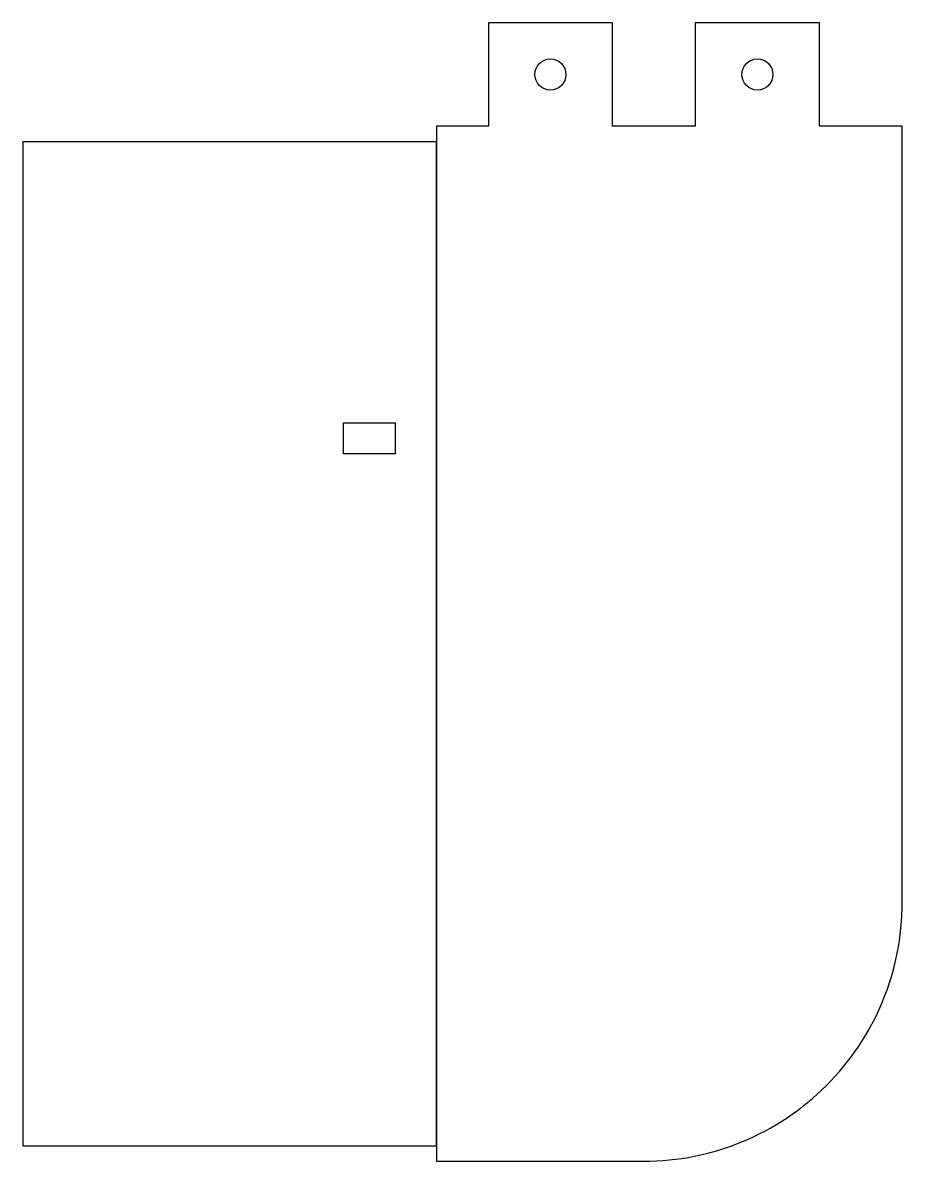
# Model space of a CAD drawing. Header units: millimetres. Extents: x -104 to -19, y 21 to 131.
import ezdxf

# ---------------------------------------------------------------- set-up
doc = ezdxf.new("R2010")
doc.units = ezdxf.units.MM
doc.layers.get('0').update_dxf_attribs({"linetype": 'CONTINUOUS'})

msp = doc.modelspace()

# ---------------------------------------------------------------- linework, layer by layer
msp.add_lwpolyline([(-44, 21, 0.414214), (-19, 46), (-19, 121), (-27, 121), (-27, 131), (-39, 131), (-39, 121), (-47, 121), (-47, 131), (-59, 131), (-59, 121), (-64, 121), (-64, 21)], format="xyb", close=True)
for points in [[(-64, 22.5), (-64, 119.5), (-104, 119.5), (-104, 22.5)], [(-73, 92.35), (-68, 92.35), (-68, 89.35), (-73, 89.35)]]:
    msp.add_lwpolyline(points, close=True)
for centre in [(-53, 126), (-33, 126)]:
    msp.add_circle(centre, 1.5)

doc.saveas('drawing.dxf')
